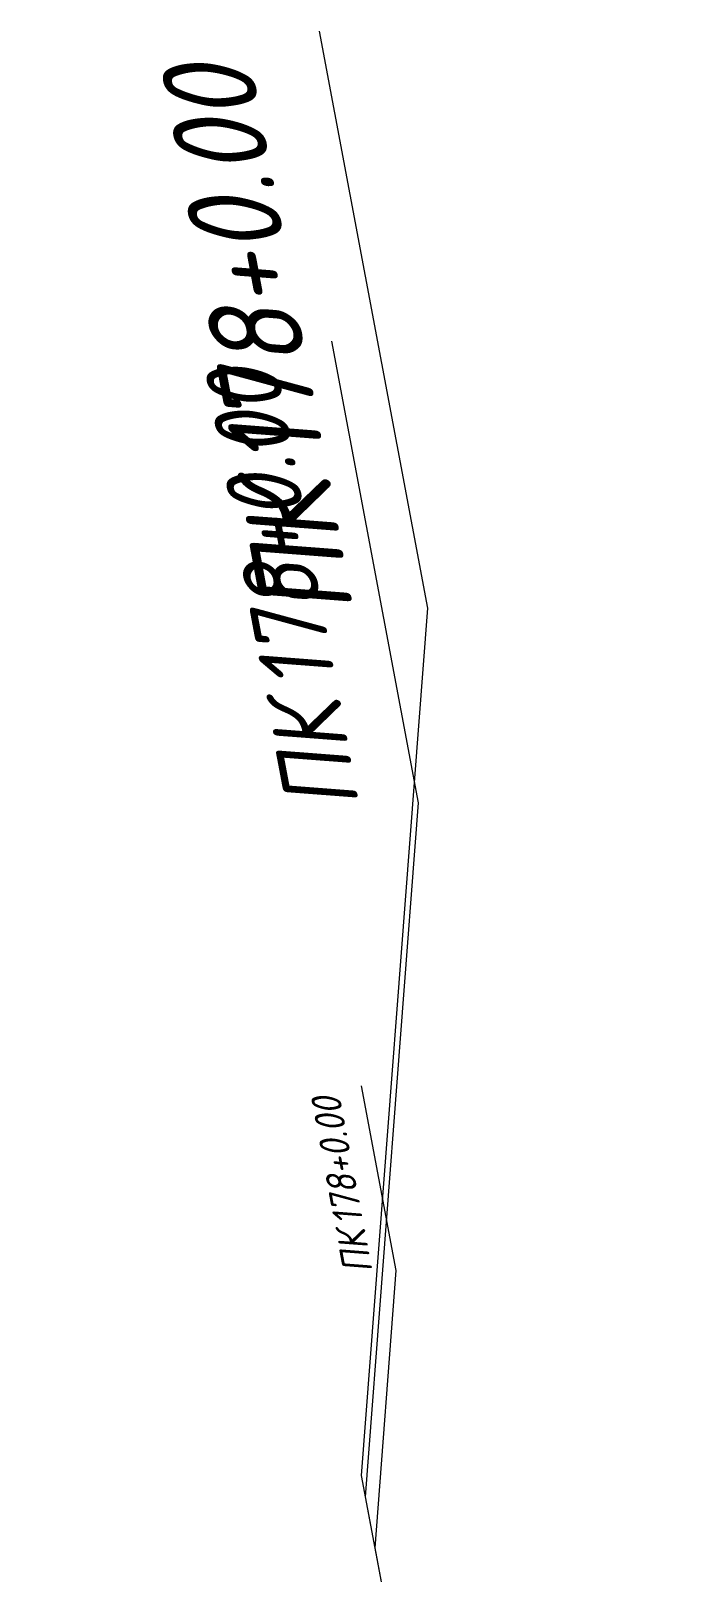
# Model space of a CAD drawing. Header units: metres. Extents: x 6220820 to 6240575, y 5208779 to 5219416.
# Drawn here: x 6226310.79 to 6226313, y 5218104.79 to 5218110.16 of the extents above; entities that cross this region are included whole.
import ezdxf
from ezdxf.enums import TextEntityAlignment as Align

# ---------------------------------------------------------------- set-up
doc = ezdxf.new("R2010")
doc.units = ezdxf.units.M
for name, color, linetype, lineweight in [('_Рамка-текст', 7, 'Continuous', 13), ('_Рамка-текст @ 0.04', 7, 'Continuous', 13), ('_Рамка-текст @ 0.1', 7, 'Continuous', 13), ('_Рамка-текст @ 0.125', 7, 'Continuous', 13)]:
    doc.layers.add(name, color=color, linetype=linetype, lineweight=lineweight)
doc.styles.add('ISOCPEUR', font='isocpeur.ttf', dxfattribs={"width": 0.8, "oblique": 15, "height": 2.5})

# ---------------------------------------------------------------- blocks, each defined once
blk = doc.blocks.new('*U4767')
at = {"color": 0, "linetype": 'ByBlock', "lineweight": -2}
for points in [[(-3.887, 26.715), (-9.879, 41.834)], [(-1.105, 2.789), (-3.887, 26.715)], [(0, 0), (-1.105, 2.789)]]:
    blk.add_lwpolyline(points, dxfattribs=at)
at = {"color": 0, "style": 'ISOCPEUR', "oblique": 15, "width": 0.9, "flags": 8}
blk.add_attdef('1_строка_001', (-7.729, 30.955), '', height=2.5, rotation=111.6201, dxfattribs=at)
at = {"color": 0, "style": 'ISOCPEUR', "width": 0.9, "flags": 8}
blk.add_attdef('Индекс', (-6.642, 38.551), '', height=1.5, rotation=111.6201, dxfattribs=at)
blk.add_attdef('ПК', text='', height=2.5, rotation=111.6201, dxfattribs=at).set_placement((-6.811, 43.05), align=Align.RIGHT)
blk = doc.blocks.new('*U5485')
at = {"layer": '_Рамка-текст @ 0.04', "lineweight": 15}
ref = blk.add_blockref('*U4767', (6226312.0004, 5218104.7862, 116.814), dxfattribs=dict(at, xscale=0.04, yscale=0.04, zscale=0.04, rotation=349))
ref.add_attrib('1_строка_001', 'ПК', (6226311.9705, 5218105.8619, 116.814), dxfattribs={"layer": '0', "color": 0, "height": 0.1, "rotation": 100.6201, "style": 'ISOCPEUR', "oblique": 15, "width": 0.9})
ref.add_attrib('1_строка_002', '178+0.00', (6226311.939, 5218106.0297, 116.814), dxfattribs={"layer": '0', "color": 0, "height": 0.1, "rotation": 100.6201, "style": 'ISOCPEUR', "oblique": 15, "width": 0.9})
at = {"layer": '_Рамка-текст @ 0.1', "lineweight": 15}
ref = blk.add_blockref('*U4767', (6226312.0004, 5218104.7862, 116.814), dxfattribs=dict(at, xscale=0.1, yscale=0.1, zscale=0.1, rotation=349))
ref.add_attrib('1_строка_001', 'ПК', (6226311.9255, 5218107.4753, 116.814), dxfattribs={"layer": '0', "color": 0, "height": 0.25, "rotation": 100.6201, "style": 'ISOCPEUR', "oblique": 15, "width": 0.9})
ref.add_attrib('1_строка_002', '178+0.00', (6226311.8468, 5218107.895, 116.814), dxfattribs={"layer": '0', "color": 0, "height": 0.25, "rotation": 100.6201, "style": 'ISOCPEUR', "oblique": 15, "width": 0.9})
at = {"layer": '_Рамка-текст @ 0.125', "lineweight": 15}
ref = blk.add_blockref('*U4767', (6226312.0004, 5218104.7862, 116.814), dxfattribs=dict(at, xscale=0.125, yscale=0.125, zscale=0.125, rotation=349))
ref.add_attrib('1_строка_001', 'ПК', (6226311.9068, 5218108.1475, 116.814), dxfattribs={"layer": '0', "color": 0, "height": 0.3125, "rotation": 100.6201, "style": 'ISOCPEUR', "oblique": 15, "width": 0.9})
ref.add_attrib('1_строка_002', '178+0.00', (6226311.8085, 5218108.6721, 116.814), dxfattribs={"layer": '0', "color": 0, "height": 0.3125, "rotation": 100.6201, "style": 'ISOCPEUR', "oblique": 15, "width": 0.9})

msp = doc.modelspace()

# ---------------------------------------------------------------- block references
at = {"layer": '_Рамка-текст'}
msp.add_blockref('*U5485', (0, 0), dxfattribs=at)

doc.saveas('drawing.dxf')
